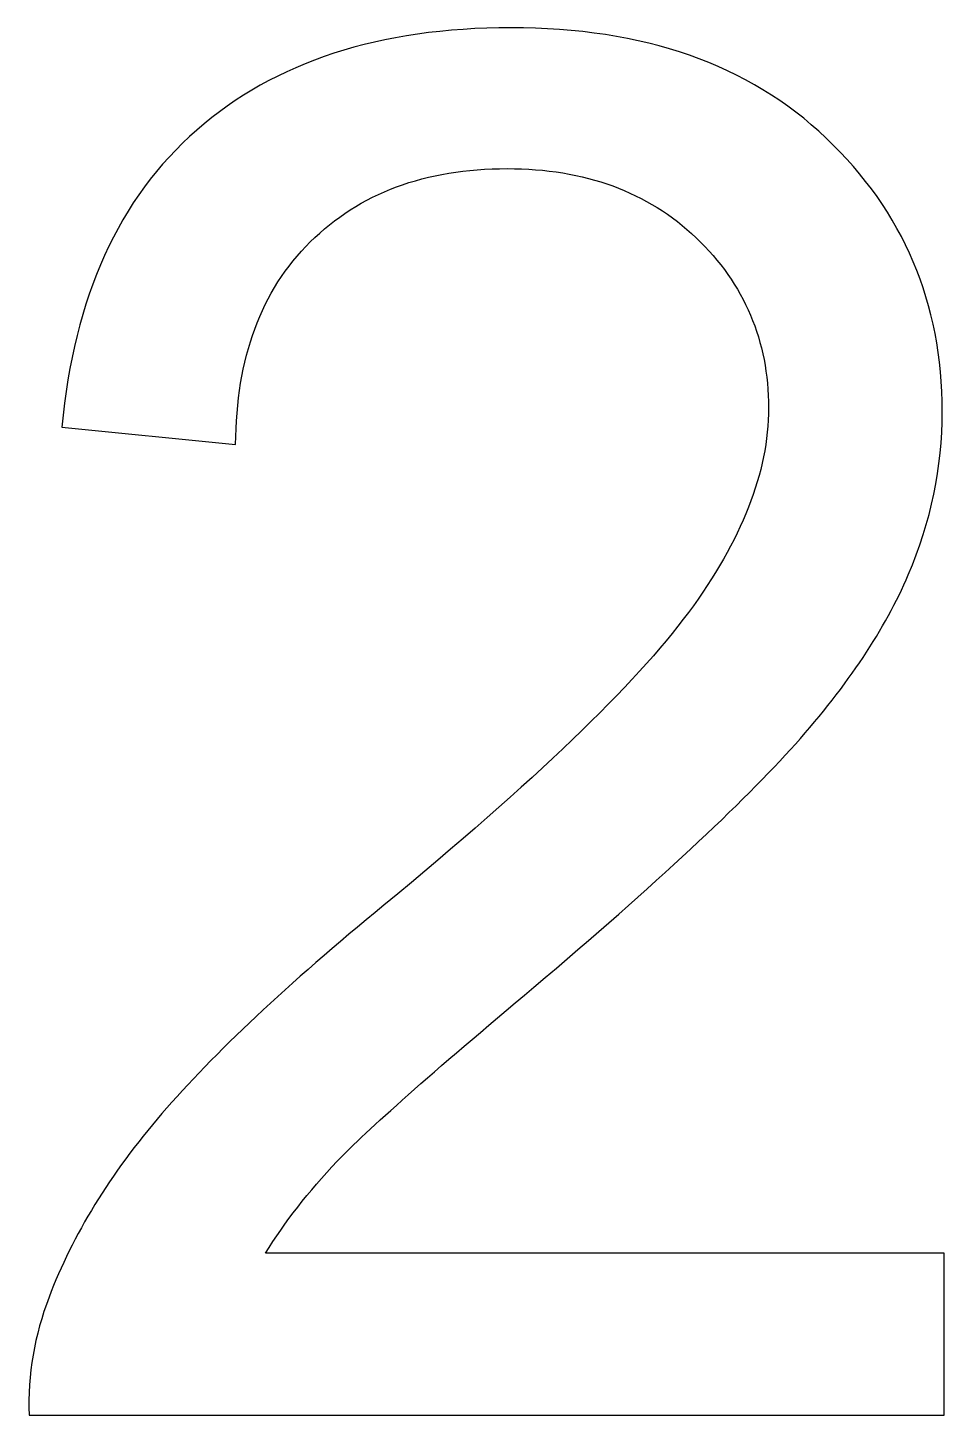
# Model space of a CAD drawing. Header units: millimetres. Extents: x 198 to 2216, y -826 to 151.
# Drawn here: x 1787.71 to 1812.82, y 112.97 to 151.02 of the extents above; entities that cross this region are included whole.
import ezdxf

# ---------------------------------------------------------------- set-up
doc = ezdxf.new("R2010")
doc.units = ezdxf.units.MM
doc.header["$MEASUREMENT"] = 0
doc.layers.add('Layer 1', color=7, linetype='Continuous')

msp = doc.modelspace()

# ---------------------------------------------------------------- linework, layer by layer
at = {"layer": 'Layer 1', "color": 250}
msp.add_open_spline([(1812.824, 117.4194), (1812.824, 117.4194), (1812.824, 112.9744), (1812.824, 112.9744), (1812.824, 112.9744), (1787.7415, 112.9744), (1787.7415, 112.9744), (1787.7062, 114.0945), (1787.8914, 115.1704), (1788.2883, 116.2111), (1788.9321, 117.9133), (1789.964, 119.5978), (1791.3839, 121.247), (1792.8038, 122.8963), (1794.8323, 124.8013), (1797.4693, 126.962), (1801.5704, 130.3399), (1804.3573, 133.0122), (1805.8125, 134.9877), (1807.2766, 136.9633), (1808.0086, 138.833), (1808.0086, 140.5969), (1808.0086, 142.4402), (1807.3471, 143.9924), (1806.0242, 145.2624), (1804.7013, 146.5236), (1802.9727, 147.1586), (1800.8472, 147.1586), (1798.5982, 147.1586), (1796.7991, 146.4883), (1795.4497, 145.1478), (1794.1003, 143.816), (1793.4212, 141.9639), (1793.4036, 139.5915), (1793.4036, 139.5915), (1788.6411, 140.0677), (1788.6411, 140.0677), (1788.9674, 143.6308), (1790.2021, 146.3472), (1792.3364, 148.2169), (1794.4795, 150.0866), (1797.3459, 151.0215), (1800.953, 151.0215), (1804.5866, 151.0215), (1807.4706, 150.0161), (1809.5873, 147.9964), (1811.7127, 145.9768), (1812.7711, 143.4721), (1812.7711, 140.4911), (1812.7711, 138.9741), (1812.4624, 137.4837), (1811.8362, 136.0196), (1811.2189, 134.5468), (1810.187, 133.0034), (1808.7494, 131.3806), (1807.303, 129.7666), (1804.913, 127.5353), (1801.5792, 124.7131), (1798.7834, 122.3671), (1796.9843, 120.7796), (1796.1905, 119.9418), (1795.3968, 119.1039), (1794.7441, 118.2661), (1794.2238, 117.4194), (1794.2238, 117.4194), (1812.824, 117.4194), (1812.824, 117.4194)], degree=3, knots=[0, 0, 0, 0, 0.0454545, 0.0454545, 0.0454545, 0.0909091, 0.0909091, 0.0909091, 0.1363636, 0.1363636, 0.1363636, 0.1818182, 0.1818182, 0.1818182, 0.2272727, 0.2272727, 0.2272727, 0.2727273, 0.2727273, 0.2727273, 0.3181818, 0.3181818, 0.3181818, 0.3636364, 0.3636364, 0.3636364, 0.4090909, 0.4090909, 0.4090909, 0.4545455, 0.4545455, 0.4545455, 0.5, 0.5, 0.5, 0.5454545, 0.5454545, 0.5454545, 0.5909091, 0.5909091, 0.5909091, 0.6363636, 0.6363636, 0.6363636, 0.6818182, 0.6818182, 0.6818182, 0.7272727, 0.7272727, 0.7272727, 0.7727273, 0.7727273, 0.7727273, 0.8181818, 0.8181818, 0.8181818, 0.8636364, 0.8636364, 0.8636364, 0.9090909, 0.9090909, 0.9090909, 0.9545455, 0.9545455, 0.9545455, 1, 1, 1, 1], dxfattribs=at)

doc.saveas('drawing.dxf')
